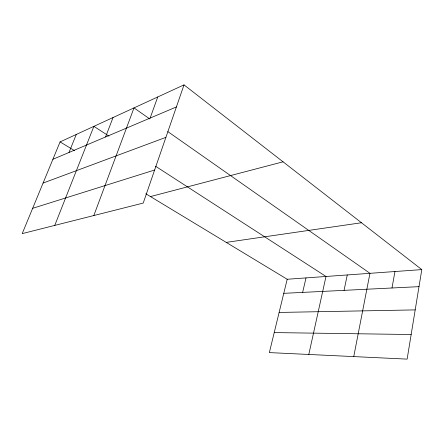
<?xml version="1.0" encoding="UTF-8"?>
<svg xmlns="http://www.w3.org/2000/svg" width="444" height="444" viewBox="0 0 444 444"><rect width="100%" height="100%" fill="white"/><g stroke="black" fill="none" stroke-linecap="round" stroke-linejoin="round"><path stroke-width="0.67" d="M421.8 269.602L407.131 359.118L269.353 352.597L287.196 279.259L421.8 269.602L184.01 84.882L60.079 141.908L22.2 233.622L143.223 203.069L184.01 84.882M391.997 287.984L394.955 271.528M353.751 356.593L369.952 273.321L167.815 131.602M344.061 290.354L347.269 274.953M308.796 354.462L325.996 276.479L155.572 166.25M302.642 292.402L306.01 277.911M150.144 118.071L157.742 96.97M93.834 215.534L133.999 107.892L149.778 118.953M105.572 136.968L113.048 117.532M54.756 225.402L93.884 126.351L108.935 136.092M68.998 152.47L76.285 134.449M52.897 159.296L176.396 106.943M43.085 183.061L165.901 137.357M32.651 208.319L154.629 170.013M150.461 196.57L283.05 161.816M226.224 242.385L361.483 222.749M283.772 293.334L419.008 286.652M279.121 312.443L415.201 309.895M274.22 332.584L411.166 334.526M60.079 141.908L74.636 150.71M145.832 193.767L287.196 279.259"/></g></svg>
